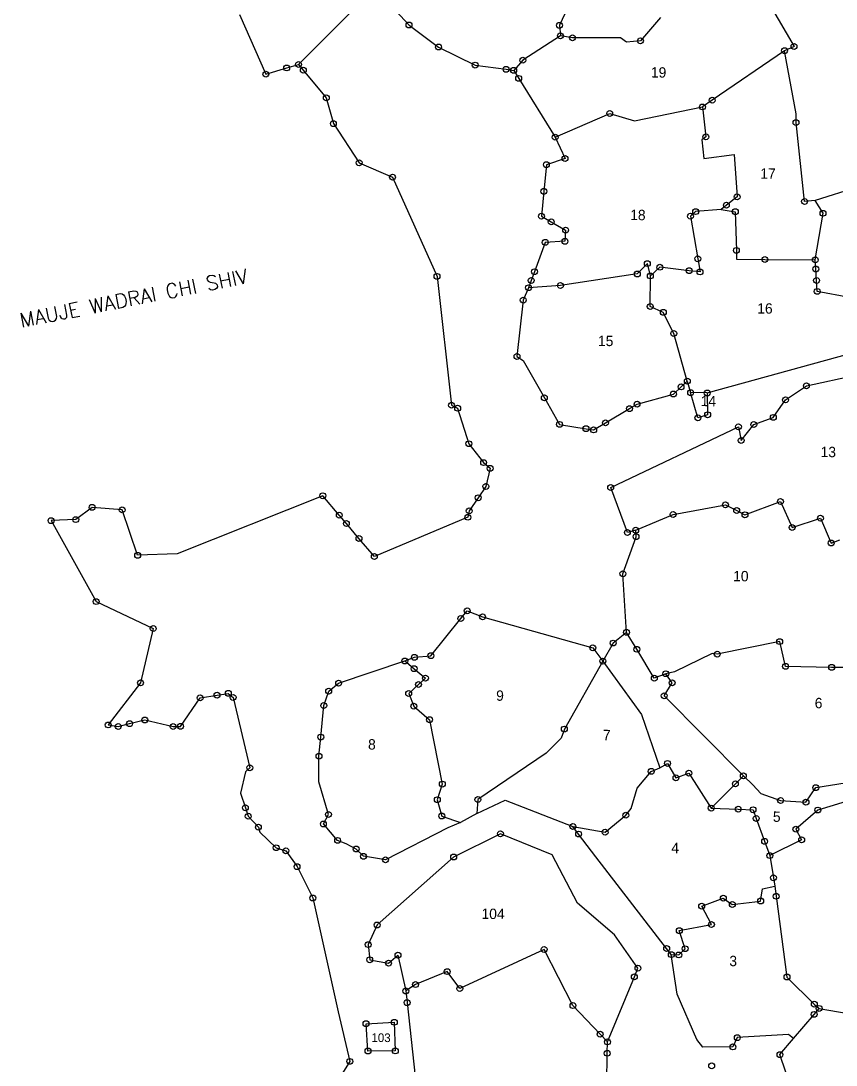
# Model space of a CAD drawing. Header units: metres. Extents: x 260865 to 263222, y 2175276 to 2178220.
# Drawn here: x 260865 to 261615, y 2175965 to 2176925 of the extents above; entities that cross this region are included whole.
import ezdxf

# ---------------------------------------------------------------- set-up
doc = ezdxf.new("R2010")
doc.units = ezdxf.units.M
doc.header["$MEASUREMENT"] = 0
for name, color, linetype in [('POLY_PARCEL', 6, 'Continuous'), ('SYM_STONE', 1, 'Continuous'), ('TEXT_MAPOUT', 7, 'Continuous'), ('TEXT_PARCEL', 7, 'Continuous'), ('V_BOUND_LINE', 7, 'Continuous')]:
    doc.layers.add(name, color=color, linetype=linetype)
doc.styles.get("Standard").update_dxf_attribs({"font": 'simplex.shx'})
doc.styles.add('TEXT_MAP', font='', dxfattribs={"height": 1.8})
doc.styles.get('TEXT_MAP').set_extended_font_data('Kruti Dev 050')

msp = doc.modelspace()

# ---------------------------------------------------------------- linework, layer by layer
at = {"layer": 'POLY_PARCEL'}
for p, q in [((261382.05, 2176968.1), (261360.13, 2176921.03)), ((261201.6, 2176942.91), (261221.76, 2176921.29)), ((261553.87, 2176939.25), (261575.97, 2176901.57)), ((261120.09, 2176885.04), (261168.02, 2176932.71)), ((261453.23, 2176928.2), (261434.69, 2176906.76)), ((261221.76, 2176921.29), (261221.76, 2176921.29)), ((261221.76, 2176921.29), (261248.97, 2176901.08)), ((261360.13, 2176921.03), (261361.07, 2176911.34)), ((261361.07, 2176911.34), (261326.49, 2176888.95)), ((261372.15, 2176909.54), (261361.07, 2176911.34)), ((261416.34, 2176909.61), (261372.15, 2176909.54)), ((261421.76, 2176905.39), (261416.34, 2176909.61)), ((261434.69, 2176906.76), (261421.76, 2176905.39)), ((261248.97, 2176901.08), (261282.64, 2176884.47)), ((261567.24, 2176897.71), (261500.74, 2176852.14)), ((261575.97, 2176901.57), (261567.24, 2176897.71)), ((261578.05, 2176839.59), (261567.24, 2176897.71)), ((261326.49, 2176888.95), (261318.07, 2176879.62)), ((261282.64, 2176884.47), (261311.11, 2176880.57)), ((261311.11, 2176880.57), (261318.07, 2176879.62)), ((261318.07, 2176879.62), (261322.64, 2176872.25)), ((261322.64, 2176872.25), (261356.24, 2176818.09)), ((261500.74, 2176852.14), (261491.69, 2176845.95)), ((261356.24, 2176818.09), (261406.4, 2176839.99)), ((261406.4, 2176839.99), (261429.08, 2176833.18)), ((261429.08, 2176833.18), (261491.69, 2176845.95)), ((261491.69, 2176845.95), (261494.88, 2176818.41)), ((261577.82, 2176831.57), (261578.05, 2176839.59)), ((261585.64, 2176759.06), (261577.82, 2176831.57)), ((261356.24, 2176818.09), (261365.28, 2176798.56)), ((261494.88, 2176818.41), (261491.11, 2176815.78)), ((261491.11, 2176815.78), (261493.09, 2176798.55)), ((261493.09, 2176798.55), (261520.85, 2176802.1)), ((261520.85, 2176802.1), (261523.6, 2176763.22)), ((261348.13, 2176792.85), (261345.79, 2176768.38)), ((261365.28, 2176798.56), (261348.13, 2176792.85)), ((261634.51, 2176772.32), (261595.28, 2176760.01)), ((261345.79, 2176768.38), (261343.59, 2176745.44)), ((261523.6, 2176763.22), (261513.74, 2176755.55)), ((261508.84, 2176751.74), (261485.46, 2176749.71)), ((261513.74, 2176755.55), (261508.84, 2176751.74)), ((261508.84, 2176751.74), (261521.94, 2176749.64)), ((261595.28, 2176760.01), (261585.64, 2176759.06)), ((261602.63, 2176748.17), (261595.28, 2176760.01)), ((261343.59, 2176745.44), (261352.58, 2176740.28)), ((261485.46, 2176749.71), (261480.7, 2176745.49)), ((261480.7, 2176745.49), (261487.39, 2176706.34)), ((261521.94, 2176749.64), (261522.94, 2176714.05)), ((261595.51, 2176705.3), (261602.63, 2176748.17)), ((261352.58, 2176740.28), (261365.84, 2176732.68)), ((261365.84, 2176732.68), (261365.21, 2176722.38)), ((261347.11, 2176721.42), (261337.16, 2176694.42)), ((261365.21, 2176722.38), (261347.11, 2176721.42)), ((261522.94, 2176714.05), (261523.17, 2176705.87)), ((261487.39, 2176706.34), (261489.47, 2176694.21)), ((261523.17, 2176705.87), (261549.1, 2176705.66)), ((261549.1, 2176705.66), (261595.51, 2176705.3)), ((261596.04, 2176696.9), (261595.51, 2176705.3)), ((261337.16, 2176694.42), (261334.21, 2176686.41)), ((261441.04, 2176701.88), (261431.8, 2176692.36)), ((261443.78, 2176690.53), (261441.04, 2176701.88)), ((261452.5, 2176698.53), (261443.78, 2176690.53)), ((261479.5, 2176695.37), (261452.5, 2176698.53)), ((261489.47, 2176694.21), (261479.5, 2176695.37)), ((261596.71, 2176686.43), (261596.04, 2176696.9)), ((261334.21, 2176686.41), (261331.74, 2176679.71)), ((261431.8, 2176692.36), (261361.1, 2176681.73)), ((261443.71, 2176662.43), (261443.78, 2176690.53)), ((261597.35, 2176676.34), (261596.71, 2176686.43)), ((261331.74, 2176679.71), (261326.87, 2176668.29)), ((261361.1, 2176681.73), (261331.74, 2176679.71)), ((261627.01, 2176670.82), (261597.35, 2176676.34)), ((261326.87, 2176668.29), (261321.09, 2176616.5)), ((261455.73, 2176657.05), (261443.71, 2176662.43)), ((261465.3, 2176637.68), (261455.73, 2176657.05)), ((261477.78, 2176593.85), (261465.3, 2176637.68)), ((261496.13, 2176582.93), (261626.48, 2176618.81)), ((261321.09, 2176616.5), (261326.71, 2176612.72)), ((261326.71, 2176612.72), (261346.28, 2176578.48)), ((261587.35, 2176589.42), (261632.38, 2176599.21)), ((261465.03, 2176581.95), (261472.03, 2176588.48)), ((261472.03, 2176588.48), (261477.78, 2176593.85)), ((261477.78, 2176593.85), (261480.84, 2176583.23)), ((261568.19, 2176576.57), (261587.35, 2176589.42)), ((261431.55, 2176572.61), (261465.03, 2176581.95)), ((261496.13, 2176582.93), (261480.84, 2176583.23)), ((261487.5, 2176560.08), (261480.84, 2176583.23)), ((261496.13, 2176582.93), (261496.5, 2176562.91)), ((261346.28, 2176578.48), (261360.24, 2176554.04)), ((261424.59, 2176568.49), (261431.55, 2176572.61)), ((261556.93, 2176560.48), (261568.19, 2176576.57)), ((261402.51, 2176555.39), (261424.59, 2176568.49)), ((261496.5, 2176562.91), (261487.5, 2176560.08)), ((261538.96, 2176553.88), (261556.93, 2176560.48)), ((261360.24, 2176554.04), (261384.61, 2176550.08)), ((261384.61, 2176550.08), (261391.62, 2176548.94)), ((261391.62, 2176548.94), (261402.51, 2176555.39)), ((261407.28, 2176495.92), (261524.82, 2176551.83)), ((261524.82, 2176551.83), (261527.34, 2176539.27)), ((261527.34, 2176539.27), (261538.96, 2176553.88)), ((261422.65, 2176454.63), (261407.28, 2176495.92)), ((261530.86, 2176470.95), (261563.47, 2176483.09)), ((261563.47, 2176483.09), (261574.25, 2176459.19)), ((261464.73, 2176471.19), (261512.89, 2176480.01)), ((261512.89, 2176480.01), (261523.21, 2176474.81)), ((261523.21, 2176474.81), (261530.86, 2176470.95)), ((261430.33, 2176456.67), (261464.73, 2176471.19)), ((261574.25, 2176459.19), (261600.27, 2176467.72)), ((261600.27, 2176467.72), (261610.15, 2176444.93)), ((261430.33, 2176456.67), (261422.65, 2176454.63)), ((261430.63, 2176450.77), (261430.33, 2176456.67)), ((261418.51, 2176416.63), (261430.63, 2176450.77)), ((261610.15, 2176444.93), (261618.07, 2176447.72)), ((261421.83, 2176362.77), (261418.51, 2176416.63)), ((261269.39, 2176375.45), (261275.29, 2176382.57)), ((261275.29, 2176382.57), (261289.43, 2176377.06)), ((261289.43, 2176377.06), (261390.82, 2176348.56)), ((261241.87, 2176341.32), (261269.39, 2176375.45)), ((261421.83, 2176362.77), (261409.6, 2176352.94)), ((261431.28, 2176347.21), (261421.83, 2176362.77)), ((261390.82, 2176348.56), (261400.16, 2176336.32)), ((261409.6, 2176352.94), (261400.16, 2176336.32)), ((261562.76, 2176354.26), (261505.34, 2176342.78)), ((261568.2, 2176331.52), (261562.76, 2176354.26)), ((261217.92, 2176336.44), (261226.72, 2176339.84)), ((261226.72, 2176339.84), (261241.87, 2176341.32)), ((261447.42, 2176320.62), (261431.28, 2176347.21)), ((261500.55, 2176343.4), (261466.04, 2176326.48)), ((261505.34, 2176342.78), (261500.55, 2176343.4)), ((261156.98, 2176315.98), (261217.92, 2176336.44)), ((261217.92, 2176336.44), (261221.46, 2176333.5)), ((261221.46, 2176333.5), (261226.43, 2176329.37)), ((261226.43, 2176329.37), (261236.85, 2176320.72)), ((261400.16, 2176336.32), (261364.66, 2176273.86)), ((261400.16, 2176336.32), (261435.75, 2176287.38)), ((261610.57, 2176330.59), (261568.2, 2176331.52)), ((261623.25, 2176330.31), (261610.57, 2176330.59)), ((261236.85, 2176320.72), (261230.49, 2176314.84)), ((261457.99, 2176324.74), (261447.42, 2176320.62)), ((261466.04, 2176326.48), (261457.99, 2176324.74)), ((261463.79, 2176316.37), (261457.99, 2176324.74)), ((261147.85, 2176308.71), (261156.98, 2176315.98)), ((261230.49, 2176314.84), (261221.44, 2176306.47)), ((261456.55, 2176304.48), (261463.79, 2176316.37)), ((261143.36, 2176295.49), (261147.85, 2176308.71)), ((261221.44, 2176306.47), (261226.11, 2176294.92)), ((261529.36, 2176230.8), (261456.55, 2176304.48)), ((261140.6, 2176266.5), (261143.36, 2176295.49)), ((261226.11, 2176294.92), (261240.67, 2176282.46)), ((261240.67, 2176282.46), (261252.4, 2176223.26)), ((261435.75, 2176287.38), (261452.41, 2176238.28)), ((261364.66, 2176273.86), (261361.7, 2176265.6)), ((261138.93, 2176248.91), (261140.6, 2176266.5)), ((261361.7, 2176265.6), (261347.88, 2176251.75)), ((261138.74, 2176225.32), (261138.93, 2176248.91)), ((261347.88, 2176251.75), (261285.11, 2176209.01)), ((261431.76, 2176219.41), (261444.63, 2176234.94)), ((261444.63, 2176234.94), (261452.41, 2176238.28)), ((261452.41, 2176238.28), (261459.56, 2176242.27)), ((261459.56, 2176242.27), (261467.35, 2176229.08)), ((261467.35, 2176229.08), (261479.23, 2176233.23)), ((261479.23, 2176233.23), (261499.81, 2176201.19)), ((261147.69, 2176195.36), (261138.74, 2176225.32)), ((261499.81, 2176201.19), (261522.03, 2176223.45)), ((261522.03, 2176223.45), (261529.36, 2176230.8)), ((261529.36, 2176230.8), (261538.19, 2176222.5)), ((261595.99, 2176219.97), (261648.21, 2176228.37)), ((261252.4, 2176223.26), (261247.81, 2176208.88)), ((261426.06, 2176200.79), (261431.76, 2176219.41)), ((261538.19, 2176222.5), (261545.47, 2176214.68)), ((261545.47, 2176214.68), (261563.57, 2176208.19)), ((261586.98, 2176206.62), (261595.99, 2176219.97)), ((261247.81, 2176208.88), (261251.91, 2176193.87)), ((261285.11, 2176209.01), (261284.21, 2176196.11)), ((261284.21, 2176196.11), (261310.12, 2176208.4)), ((261310.12, 2176208.4), (261372.54, 2176184.24)), ((261563.57, 2176208.19), (261586.98, 2176206.62)), ((261634.94, 2176210.53), (261597.82, 2176199.37)), ((261142.98, 2176186.56), (261147.69, 2176195.36)), ((261284.21, 2176196.11), (261269.08, 2176187.82)), ((261402.14, 2176178.95), (261421.25, 2176194.61)), ((261421.25, 2176194.61), (261426.06, 2176200.79)), ((261499.81, 2176201.19), (261524.61, 2176200.2)), ((261524.61, 2176200.2), (261538.27, 2176199.66)), ((261538.27, 2176199.66), (261541.2, 2176191.65)), ((261597.82, 2176199.37), (261577.65, 2176181.79)), ((261156.08, 2176171.48), (261142.98, 2176186.56)), ((261251.91, 2176193.87), (261269.08, 2176187.82)), ((261269.08, 2176187.82), (261257.59, 2176183.16)), ((261541.2, 2176191.65), (261548.92, 2176170.61)), ((261257.59, 2176183.16), (261200.14, 2176153.62)), ((261305.88, 2176177.58), (261262.83, 2176156.18)), ((261353.39, 2176158.3), (261305.88, 2176177.58)), ((261377.78, 2176177.29), (261372.54, 2176184.24)), ((261372.54, 2176184.24), (261402.14, 2176178.95)), ((261393.6, 2176156.28), (261377.78, 2176177.29)), ((261577.65, 2176181.79), (261582.98, 2176172.05)), ((261163.97, 2176168.43), (261156.08, 2176171.48)), ((261173.14, 2176163.53), (261163.97, 2176168.43)), ((261548.92, 2176170.61), (261553.73, 2176157.47)), ((261582.98, 2176172.05), (261553.73, 2176157.47)), ((261582.98, 2176172.05), (261582.98, 2176172.05)), ((261179.88, 2176156.81), (261173.14, 2176163.53)), ((261200.14, 2176153.62), (261179.88, 2176156.81)), ((261262.83, 2176156.18), (261192.41, 2176093.69)), ((261376.79, 2176113.66), (261353.39, 2176158.3)), ((261458.78, 2176071.99), (261393.6, 2176156.28)), ((261553.73, 2176157.47), (261557.06, 2176137.07)), ((261557.06, 2176137.07), (261558.33, 2176129.29)), ((261546.91, 2176127.06), (261558.33, 2176129.29)), ((261558.33, 2176129.29), (261559.56, 2176120.08)), ((261491.03, 2176110.98), (261510.9, 2176118.26)), ((261510.9, 2176118.26), (261519.21, 2176112.57)), ((261545.27, 2176115.7), (261546.91, 2176127.06)), ((261559.56, 2176120.08), (261569.48, 2176045.81)), ((261410.95, 2176084.66), (261376.79, 2176113.66)), ((261499.97, 2176094.12), (261491.03, 2176110.98)), ((261519.21, 2176112.57), (261545.27, 2176115.7)), ((261192.41, 2176093.69), (261184.17, 2176075.62)), ((261470.44, 2176088.45), (261499.97, 2176094.12)), ((261432.37, 2176053.94), (261410.95, 2176084.66)), ((261475.83, 2176071.85), (261470.44, 2176088.45)), ((261184.17, 2176075.62), (261185.61, 2176061.71)), ((261346.03, 2176071.16), (261268.49, 2176035.2)), ((261372.58, 2176019.54), (261346.03, 2176071.16)), ((261463.08, 2176066.42), (261458.78, 2176071.99)), ((261469.96, 2176066.12), (261475.83, 2176071.85)), ((261185.61, 2176061.71), (261202.95, 2176058.56)), ((261202.95, 2176058.56), (261211.6, 2176065.94)), ((261211.6, 2176065.94), (261218.83, 2176032.98)), ((261468.56, 2176030.05), (261463.08, 2176066.42)), ((261463.08, 2176066.42), (261469.96, 2176066.12)), ((261256.9, 2176050.8), (261227.74, 2176038.85)), ((261268.49, 2176035.2), (261256.9, 2176050.8)), ((261429.08, 2176045.98), (261432.37, 2176053.94)), ((261404.28, 2175986.13), (261429.08, 2176045.98)), ((261569.48, 2176045.81), (261594.65, 2176020.8)), ((261227.74, 2176038.85), (261218.83, 2176032.98)), ((261218.83, 2176032.98), (261220, 2176022.26)), ((261220, 2176022.26), (261233.53, 2175898.12)), ((261486.55, 2175988.37), (261468.56, 2176030.05)), ((261397.53, 2175993.25), (261372.58, 2176019.54)), ((261594.46, 2176011.47), (261599.12, 2176016.96)), ((261594.65, 2176020.8), (261599.12, 2176016.96)), ((261599.12, 2176016.96), (261636.44, 2176010.28)), ((261182.19, 2176002.92), (261208.23, 2176004.19)), ((261184, 2175977.78), (261182.19, 2176002.92)), ((261208.23, 2176004.19), (261209.15, 2175977.83)), ((261575.51, 2175989.14), (261594.46, 2176011.47)), ((261404.28, 2175986.13), (261397.53, 2175993.25)), ((261570.88, 2175992.94), (261523.77, 2175990.07)), ((261575.51, 2175989.14), (261570.88, 2175992.94)), ((261404.12, 2175975.7), (261404.28, 2175986.13)), ((261492.05, 2175981.21), (261486.55, 2175988.37)), ((261523.77, 2175990.07), (261519.79, 2175981.53)), ((261563.02, 2175974.43), (261575.51, 2175989.14)), ((261209.15, 2175977.83), (261184, 2175977.78)), ((261403.69, 2175947.65), (261404.12, 2175975.7)), ((261519.79, 2175981.53), (261492.05, 2175981.21)), ((261588.04, 2175900.44), (261563.02, 2175974.43))]:
    msp.add_line(p, q, dxfattribs=at)
at = {"layer": 'SYM_STONE'}
for centre in [(261221.76, 2176921.29), (261360.13, 2176921.03), (261361.07, 2176911.34), (261372.15, 2176909.54), (261434.69, 2176906.76), (261248.97, 2176901.08), (261567.24, 2176897.71), (261575.97, 2176901.57), (261120.09, 2176885.04), (261282.64, 2176884.47), (261326.49, 2176888.95), (261090.05, 2176876.1), (261109.22, 2176881.81), (261124.52, 2176879.72), (261311.11, 2176880.57), (261318.07, 2176879.62), (261322.62, 2176872.23), (261145.66, 2176854.29), (261491.69, 2176845.95), (261500.74, 2176852.14), (261406.4, 2176839.99), (261152.17, 2176830.58), (261577.82, 2176831.57), (261356.24, 2176818.09), (261494.88, 2176818.41), (261365.28, 2176798.56), (261175.87, 2176794.62), (261348.13, 2176792.85), (261206.62, 2176781.4), (261345.79, 2176768.38), (261523.6, 2176763.22), (261585.64, 2176759.06), (261485.46, 2176749.71), (261513.74, 2176755.55), (261521.94, 2176749.64), (261343.59, 2176745.44), (261352.58, 2176740.28), (261480.7, 2176745.49), (261602.63, 2176748.17), (261365.84, 2176732.68), (261347.11, 2176721.42), (261365.21, 2176722.38), (261522.94, 2176714.05), (261441.04, 2176701.88), (261487.39, 2176706.34), (261549.1, 2176705.66), (261595.51, 2176705.3), (261337.16, 2176694.42), (261431.8, 2176692.36), (261452.5, 2176698.53), (261479.5, 2176695.37), (261489.47, 2176694.21), (261596.04, 2176696.9), (261247.51, 2176690.13), (261334.21, 2176686.41), (261361.1, 2176681.73), (261443.78, 2176690.53), (261596.71, 2176686.43), (261331.74, 2176679.71), (261597.35, 2176676.34), (261326.87, 2176668.29), (261443.71, 2176662.43), (261455.73, 2176657.05), (261465.3, 2176637.68), (261321.09, 2176616.5), (261472.03, 2176588.48), (261477.78, 2176593.85), (261587.35, 2176589.42), (261346.28, 2176578.48), (261465.03, 2176581.95), (261480.84, 2176583.23), (261496.13, 2176582.93), (261568.19, 2176576.57), (261260.86, 2176571.63), (261266.49, 2176568.86), (261424.59, 2176568.49), (261431.55, 2176572.61), (261487.5, 2176560.08), (261496.5, 2176562.91), (261556.93, 2176560.48), (261360.24, 2176554.04), (261384.61, 2176550.08), (261391.62, 2176548.94), (261402.51, 2176555.39), (261524.82, 2176551.83), (261538.96, 2176553.88), (261527.34, 2176539.27), (261276.81, 2176536.26), (261290.39, 2176518.87), (261296.36, 2176513.63), (261292.47, 2176496.95), (261407.28, 2176495.92), (261142.41, 2176488.42), (261285.41, 2176486.58), (261512.89, 2176480.01), (261563.47, 2176483.09), (260930.22, 2176477.75), (260957.86, 2176475.42), (261157.6, 2176470.52), (261277.18, 2176474.5), (261464.73, 2176471.19), (261523.21, 2176474.81), (261530.86, 2176470.95), (260892.45, 2176465.5), (260915.14, 2176466.47), (261164.13, 2176462.83), (261275.88, 2176468.61), (261600.27, 2176467.72), (261422.65, 2176454.63), (261430.33, 2176456.67), (261574.25, 2176459.19), (261175.74, 2176449.16), (261430.63, 2176450.77), (261610.15, 2176444.93), (260972.1, 2176433.63), (261189.88, 2176432.49), (261418.51, 2176416.63), (260933.92, 2176391.06), (261269.39, 2176375.45), (261275.29, 2176382.57), (261289.43, 2176377.06), (260986.45, 2176366.27), (261421.83, 2176362.77), (261390.82, 2176348.56), (261409.6, 2176352.94), (261431.28, 2176347.21), (261562.76, 2176354.26), (261217.92, 2176336.44), (261226.72, 2176339.84), (261241.87, 2176341.32), (261400.16, 2176336.32), (261505.34, 2176342.78), (261226.43, 2176329.37), (261568.2, 2176331.52), (261610.57, 2176330.59), (261236.85, 2176320.72), (261447.42, 2176320.62), (261457.99, 2176324.74), (260974.76, 2176316.37), (261147.85, 2176308.71), (261156.98, 2176315.98), (261230.49, 2176314.84), (261463.79, 2176316.37), (261029.54, 2176302.52), (261045.14, 2176305.02), (261055.51, 2176306.69), (261059.95, 2176302.9), (261221.44, 2176306.47), (261456.55, 2176304.48), (261143.36, 2176295.49), (261226.11, 2176294.92), (260964.69, 2176278.82), (260978.71, 2176282.21), (261240.67, 2176282.46), (260945.02, 2176277.64), (260954.22, 2176276.28), (261004.8, 2176276.17), (261011.53, 2176276.34), (261364.66, 2176273.86), (261140.6, 2176266.5), (261138.93, 2176248.91), (261459.56, 2176242.27), (261075.24, 2176238.23), (261444.63, 2176234.94), (261479.23, 2176233.23), (261529.36, 2176230.8), (261252.4, 2176223.26), (261467.35, 2176229.08), (261522.03, 2176223.45), (261595.99, 2176219.97), (261071.23, 2176201.49), (261247.81, 2176208.88), (261285.11, 2176209.01), (261563.57, 2176208.19), (261586.98, 2176206.62), (261073.84, 2176193.68), (261147.69, 2176195.36), (261251.91, 2176193.87), (261421.25, 2176194.61), (261499.81, 2176201.19), (261524.61, 2176200.2), (261538.27, 2176199.66), (261597.82, 2176199.37), (261083.18, 2176183.61), (261142.98, 2176186.56), (261372.54, 2176184.24), (261541.2, 2176191.65), (261305.88, 2176177.58), (261377.78, 2176177.29), (261402.14, 2176178.95), (261577.65, 2176181.79), (261099.53, 2176164.74), (261156.08, 2176171.48), (261173.14, 2176163.53), (261548.92, 2176170.61), (261582.98, 2176172.05), (261108.47, 2176161.89), (261179.88, 2176156.81), (261200.14, 2176153.62), (261262.83, 2176156.18), (261553.73, 2176157.47), (261118.76, 2176147.33), (261557.06, 2176137.07), (261133.24, 2176118.52), (261510.9, 2176118.26), (261545.27, 2176115.7), (261559.56, 2176120.08), (261491.03, 2176110.98), (261519.21, 2176112.57), (261192.41, 2176093.69), (261470.44, 2176088.45), (261499.97, 2176094.12), (261184.17, 2176075.62), (261346.03, 2176071.16), (261458.78, 2176071.99), (261475.83, 2176071.85), (261185.61, 2176061.71), (261202.95, 2176058.56), (261211.6, 2176065.94), (261463.08, 2176066.42), (261469.96, 2176066.12), (261256.9, 2176050.8), (261432.37, 2176053.94), (261227.74, 2176038.85), (261429.08, 2176045.98), (261569.48, 2176045.81), (261218.83, 2176032.98), (261268.49, 2176035.2), (261220, 2176022.26), (261372.58, 2176019.54), (261594.65, 2176020.8), (261594.46, 2176011.47), (261599.12, 2176016.96), (261182.19, 2176002.92), (261208.23, 2176004.19), (261397.53, 2175993.25), (261404.28, 2175986.13), (261519.79, 2175981.53), (261523.77, 2175990.07), (261184, 2175977.78), (261209.15, 2175977.83), (261404.12, 2175975.7), (261563.02, 2175974.43), (261167.32, 2175968.23), (261500.2, 2175964.09)]:
    msp.add_circle(centre, 2.7, dxfattribs=at)
at = {"layer": 'V_BOUND_LINE'}
for p, q in [((261065.72, 2176931.01), (261090.05, 2176876.1)), ((261090.05, 2176876.1), (261109.22, 2176881.81)), ((261109.22, 2176881.81), (261120.09, 2176885.04)), ((261120.09, 2176885.04), (261124.52, 2176879.72)), ((261124.52, 2176879.72), (261145.66, 2176854.29)), ((261145.66, 2176854.29), (261152.17, 2176830.58)), ((261152.17, 2176830.58), (261175.87, 2176794.62)), ((261175.87, 2176794.62), (261206.62, 2176781.4)), ((261206.62, 2176781.4), (261247.51, 2176690.13)), ((261247.51, 2176690.13), (261260.86, 2176571.63)), ((261260.86, 2176571.63), (261266.49, 2176568.86)), ((261266.49, 2176568.86), (261276.81, 2176536.26)), ((261276.81, 2176536.26), (261290.39, 2176518.87)), ((261290.39, 2176518.87), (261296.36, 2176513.63)), ((261296.36, 2176513.63), (261292.47, 2176496.95)), ((261292.47, 2176496.95), (261285.41, 2176486.58)), ((261142.41, 2176488.42), (261008.56, 2176434.91)), ((261157.6, 2176470.52), (261142.41, 2176488.42)), ((261285.41, 2176486.58), (261277.18, 2176474.5)), ((260930.22, 2176477.75), (260915.14, 2176466.47)), ((260957.86, 2176475.42), (260930.22, 2176477.75)), ((260972.1, 2176433.63), (260957.86, 2176475.42)), ((261277.18, 2176474.5), (261275.88, 2176468.61)), ((260915.14, 2176466.47), (260892.45, 2176465.5)), ((260892.45, 2176465.5), (260933.92, 2176391.06)), ((261164.13, 2176462.83), (261157.6, 2176470.52)), ((261275.88, 2176468.61), (261189.88, 2176432.49)), ((261175.74, 2176449.16), (261164.13, 2176462.83)), ((261189.88, 2176432.49), (261175.74, 2176449.16)), ((261008.56, 2176434.91), (260972.1, 2176433.63)), ((260933.92, 2176391.06), (260986.45, 2176366.27)), ((260986.45, 2176366.27), (260974.76, 2176316.37)), ((260974.76, 2176316.37), (260945.02, 2176277.64)), ((261011.53, 2176276.34), (261029.54, 2176302.52)), ((261029.54, 2176302.52), (261045.14, 2176305.02)), ((261045.14, 2176305.02), (261055.51, 2176306.69)), ((261055.51, 2176306.69), (261059.95, 2176302.9)), ((261059.95, 2176302.9), (261075.24, 2176238.23)), ((260964.69, 2176278.82), (260978.71, 2176282.21)), ((260978.71, 2176282.21), (261004.8, 2176276.17)), ((260945.02, 2176277.64), (260954.22, 2176276.28)), ((260954.22, 2176276.28), (260964.69, 2176278.82)), ((261004.8, 2176276.17), (261011.53, 2176276.34)), ((261071.21, 2176234.54), (261066.74, 2176214.93)), ((261075.24, 2176238.23), (261071.21, 2176234.54)), ((261066.74, 2176214.93), (261071.23, 2176201.49)), ((261071.23, 2176201.49), (261073.84, 2176193.68)), ((261073.84, 2176193.68), (261083.18, 2176183.61)), ((261083.18, 2176183.61), (261084.38, 2176179.11)), ((261084.38, 2176179.11), (261099.53, 2176164.74)), ((261099.53, 2176164.74), (261108.47, 2176161.89)), ((261108.47, 2176161.89), (261118.76, 2176147.33)), ((261118.76, 2176147.33), (261133.24, 2176118.52)), ((261133.24, 2176118.52), (261156.53, 2176013.67)), ((261156.53, 2176013.67), (261167.32, 2175968.23)), ((261167.32, 2175968.23), (261119.96, 2175894.35))]:
    msp.add_line(p, q, dxfattribs=at)

# ---------------------------------------------------------------- texts
at = {"layer": 'TEXT_MAPOUT'}
msp.add_text('MAUJE WADRAI CHI SHIV', height=13.2328, rotation=11.11969, dxfattribs=at).set_placement((260865, 2176643.03))
at = {"layer": 'TEXT_PARCEL', "style": 'TEXT_MAP'}
for s, height, p in [('19', 9.528, (261444.24, 2176873.06)), ('17', 9.528, (261544.91, 2176780.05)), ('18', 9.528, (261425.19, 2176741.95)), ('16', 9.528, (261542.12, 2176655.99)), ('15', 9.528, (261395.55, 2176626.14)), ('14', 9.528, (261490.07, 2176570.84)), ('13', 9.528, (261600.37, 2176523.99)), ('10', 9.528, (261519.92, 2176409.82)), ('9', 9.53, (261301.86, 2176299.9)), ('6', 9.53, (261594.97, 2176293.02)), ('7', 9.53, (261400.13, 2176263.66)), ('8', 9.53, (261184.02, 2176255.06)), ('5', 9.53, (261556.49, 2176188.54)), ('4', 9.53, (261462.98, 2176159.77)), ('104', 9.528, (261288.41, 2176099.29)), ('3', 9.53, (261516.4, 2176055.83)), ('103', 7.94, (261187.12, 2175986.18))]:
    msp.add_text(s, height=height, rotation=359.31279, dxfattribs=at).set_placement(p)

doc.saveas('drawing.dxf')
